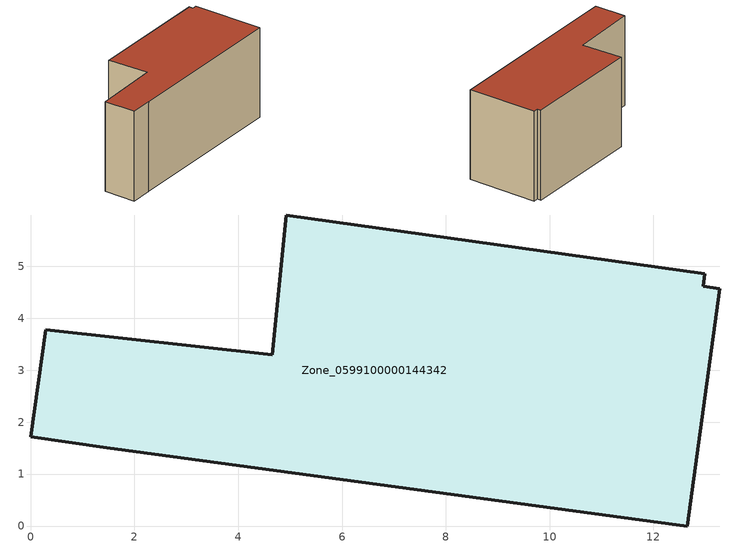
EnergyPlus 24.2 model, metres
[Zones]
Zone_0599100000144342
 floor ground (C_G): 13.28,4.57 12.65,0 1.47,1.5 0,1.72 0.29,3.79 4.65,3.3 4.92,5.99 12.99,4.86 12.96,4.62 z0
 wall outside (C_F): 0.29,3.79 0,1.72 1.47,1.5 12.65,0 13.28,4.57 12.96,4.62 12.99,4.86 4.92,5.99 4.65,3.3 0.29,3.79 z0:6
 roof outside (C_R): 12.99,4.86 4.92,5.99 4.65,3.3 0.29,3.79 0,1.72 1.47,1.5 12.65,0 13.28,4.57 12.96,4.62 z6
[BUILDING]
Pand.0599100000144342: North Axis=0; Terrain=City; Loads Convergence Tolerance Value=0.04; Temperature Convergence Tolerance Value=0.4; Solar Distribution=FullExterior; Maximum Number of Warmup Days=25; Minimum Number of Warmup Days=1
[Site:Location]
Rotterdam.The.Hague.AP_ZH_NLD Design_Conditions: Latitude=51.96; Longitude=4.45; Time Zone=1; Elevation=-4.5
[SITE:GROUNDTEMPERATURE:BUILDINGSURFACE]
18, 18, 18, 18, 18, 18, 18, 18, 18, 18, 18, 18
[MATERIAL] Thermal Absorptance=0.9; Solar Absorptance=0.7; Visible Absorptance=0.7
Name | Roughness | Thickness | Conductivity | Density | Specific Heat
G.TI.1946 | MediumSmooth | 0.15 | 1 | 540 | 1210
F.TI.1946 | Rough | 0.3 | 0.857143 | 1920 | 840
R.TI.1946 | MediumRough | 0.2 | 0.1 | 1500 | 1000
[CONSTRUCTION]
C_G: G.TI.1946
C_F: F.TI.1946
C_R: R.TI.1946
[ZONE]
Zone_0599100000144342: Type=1; Multiplier=1; Ceiling Height=Autocalculate; Volume=Autocalculate; Floor Area=autocalculate; Part of Total Floor Area=Yes
[ZONEINFILTRATION:DESIGNFLOWRATE]
Infil_Zone_0599100000144342: Zone or ZoneList or Space or SpaceList=Zone_0599100000144342; Schedule=AlwaysOn; Design Flow Rate Calculation Method=Flow/Area; Flow Rate per Floor Area=0.003; Constant Term Coefficient=1; Temperature Term Coefficient=0; Velocity Term Coefficient=0; Velocity Squared Term Coefficient=0
[HVACTEMPLATE:ZONE:IDEALLOADSAIRSYSTEM]
Zone_0599100000144342: Maximum Heating Supply Air Temperature=50; Minimum Cooling Supply Air Temperature=13; Maximum Heating Supply Air Humidity Ratio=0.0156; Minimum Cooling Supply Air Humidity Ratio=0.0077; Heating Limit=NoLimit; Cooling Limit=NoLimit; Dehumidification Control Type=ConstantSensibleHeatRatio; Cooling Sensible Heat Ratio=0.7; Dehumidification Setpoint=60; Humidification Control Type=None; Humidification Setpoint=30; Outdoor Air Method=None; Outdoor Air Flow Rate per Person=0.00944; Outdoor Air Flow Rate per Zone Floor Area=0; Outdoor Air Flow Rate per Zone=0; Demand Controlled Ventilation Type=None; Outdoor Air Economizer Type=NoEconomizer; Heat Recovery Type=None; Sensible Heat Recovery Effectiveness=0.7; Latent Heat Recovery Effectiveness=0.65
[ZONECONTROL:THERMOSTAT]
ThermostatControl_Zone_0599100000144342: Zone or ZoneList=Zone_0599100000144342; Control Type Schedule=DualSetpointControlType; Control 1=Thermostat_Zone_0599100000144342; Temperature Difference Between Cutout And Setpoint=0
[THERMOSTATSETPOINT:DUALSETPOINT]
Thermostat_Zone_0599100000144342: Heating Setpoint Temperature Schedule=HeatingSetpoint_Zone_0599100000144342; Cooling Setpoint Temperature Schedule=CoolingSetpoint_Zone_0599100000144342
[SCHEDULE:COMPACT]
HeatingSetpoint_Zone_0599100000144342: Through: 12/31, For: AllDays, Until: 24:00, 21
CoolingSetpoint_Zone_0599100000144342: Through: 12/31, For: AllDays, Until: 24:00, 24
DualSetpointControlType: Through: 12/31, For: AllDays, Until: 24:00, 4
AlwaysOn: Through: 12/31, For: AllDays, Until: 24:00, 1
